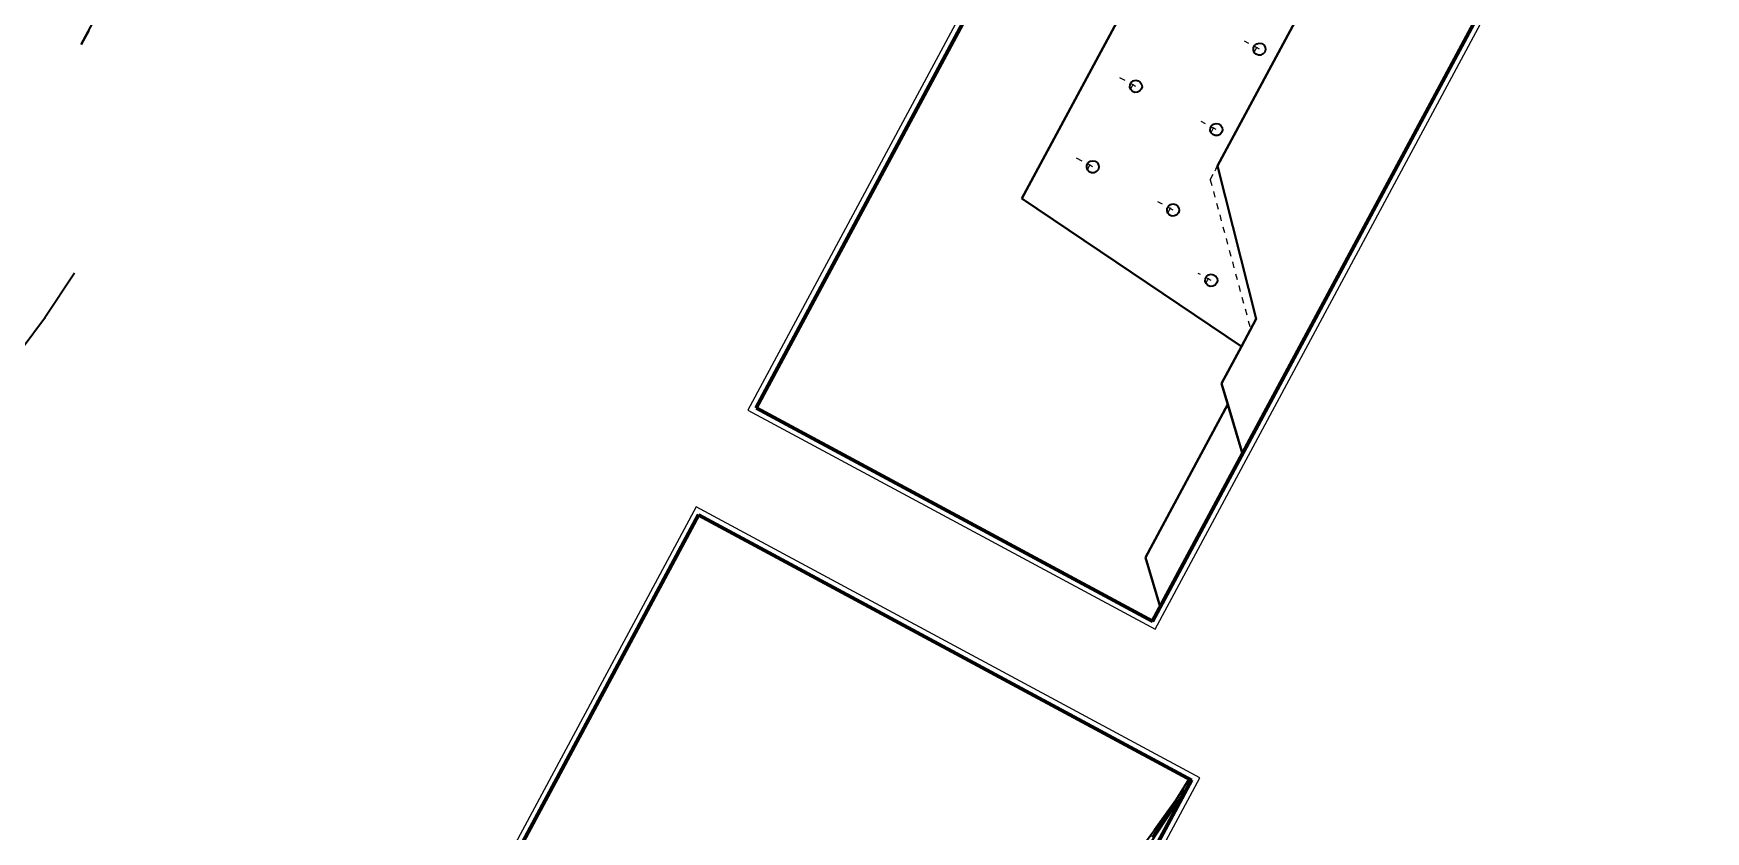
# Model space of a CAD drawing. Header units: metres. Extents: x 2711799 to 2711985, y 1236908 to 1237087.
# Drawn here: x 2711831.05 to 2711858.54, y 1236931.69 to 1236944.8 of the extents above; entities that cross this region are included whole.
import ezdxf

# ---------------------------------------------------------------- set-up
doc = ezdxf.new("R2010")
doc.units = ezdxf.units.M
doc.linetypes.add('AUSGEZOGEN', pattern=[0])
doc.linetypes.add('VERDECKT2_S2', pattern=[0.18, 0.1, -0.08])
for name, color, linetype, lineweight in [('XR$10$Beton Ansicht', 7, 'AUSGEZOGEN', 35), ('XR$10$Beton verdeckt vorne', 7, 'VERDECKT2_S2', 25), ('XR$9$Beton Ansicht', 7, 'AUSGEZOGEN', 35), ('XR$9$Beton verdeckt vorne', 7, 'VERDECKT2_S2', 25), ('XR$9$STANDARD_1', 7, 'AUSGEZOGEN', 13)]:
    doc.layers.add(name, color=color, linetype=linetype, lineweight=lineweight)

msp = doc.modelspace()

# ---------------------------------------------------------------- linework, layer by layer
at = {"layer": 'XR$10$Beton Ansicht', "transparency": 33554687}
for p, q in [((2711831.8307, 1236944.6148, 640.05), (2711833.3091, 1236947.3646, 640.05)), ((2711831.9555, 1236944.8469, 640.05), (2711831.8307, 1236944.6148, 640.05)), ((2711831.718, 1236940.8605, 640.05), (2711831.234, 1236940.1262, 640.05)), ((2711831.2266, 1236940.1124, 640.05), (2711830.8601, 1236939.6207, 640.05)), ((2711831.234, 1236940.1262, 640.05), (2711831.2266, 1236940.1124, 640.05))]:
    msp.add_line(p, q, dxfattribs=at)
at = {"layer": 'XR$10$Beton verdeckt vorne', "transparency": 33554687}
msp.add_line((2711831.2266, 1236940.1124, 640.05), (2711831.2144, 1236940.0998, 640.05), dxfattribs=at)
at = {"layer": 'XR$9$Beton Ansicht', "transparency": 33554687}
for p, q in [((2711842.9284, 1236938.6482, 640.05), (2711851.883, 1236955.3036, 640.05)), ((2711851.883, 1236955.3036, 640.05), (2711842.9284, 1236938.6482, 640.05)), ((2711855.1576, 1236951.2577, 640.05), (2711850.5147, 1236942.6221, 640.05)), ((2711850.5147, 1236942.6221, 640.05), (2711855.1576, 1236951.2577, 640.05)), ((2711847.2974, 1236942.0864, 640.05), (2711851.6635, 1236950.2071, 640.05)), ((2711847.2974, 1236942.0864, 640.05), (2711851.6635, 1236950.2071, 640.05)), ((2711851.6635, 1236950.2071, 640.05), (2711847.2974, 1236942.0864, 640.05)), ((2711851.1067, 1236944.5669, 640.05), (2711851.1264, 1236944.6035, 640.05)), ((2711851.1264, 1236944.6035, 640.05), (2711851.1593, 1236944.629, 640.05)), ((2711851.1593, 1236944.629, 640.05), (2711851.1997, 1236944.6389, 640.05)), ((2711851.1997, 1236944.6389, 640.05), (2711851.2406, 1236944.6314, 640.05)), ((2711851.2406, 1236944.6314, 640.05), (2711851.275, 1236944.608, 640.05)), ((2711851.275, 1236944.608, 640.05), (2711851.2969, 1236944.5727, 640.05)), ((2711851.1036, 1236944.5254, 640.05), (2711851.1067, 1236944.5669, 640.05)), ((2711851.1177, 1236944.4863, 640.05), (2711851.1036, 1236944.5254, 640.05)), ((2711851.1464, 1236944.4563, 640.05), (2711851.1177, 1236944.4863, 640.05)), ((2711851.1849, 1236944.4405, 640.05), (2711851.1464, 1236944.4563, 640.05)), ((2711851.2265, 1236944.4418, 640.05), (2711851.1849, 1236944.4405, 640.05)), ((2711851.2639, 1236944.4598, 640.05), (2711851.2265, 1236944.4418, 640.05)), ((2711851.2908, 1236944.4915, 640.05), (2711851.2639, 1236944.4598, 640.05)), ((2711851.3025, 1236944.5315, 640.05), (2711851.2908, 1236944.4915, 640.05)), ((2711851.2969, 1236944.5727, 640.05), (2711851.3025, 1236944.5315, 640.05)), ((2711849.0722, 1236943.9146, 640.05), (2711849.0753, 1236943.9561, 640.05)), ((2711849.0862, 1236943.8755, 640.05), (2711849.0722, 1236943.9146, 640.05)), ((2711849.0753, 1236943.9561, 640.05), (2711849.095, 1236943.9927, 640.05)), ((2711849.115, 1236943.8454, 640.05), (2711849.0862, 1236943.8755, 640.05)), ((2711849.095, 1236943.9927, 640.05), (2711849.1278, 1236944.0181, 640.05)), ((2711849.1534, 1236943.8297, 640.05), (2711849.115, 1236943.8454, 640.05)), ((2711849.1278, 1236944.0181, 640.05), (2711849.1682, 1236944.028, 640.05)), ((2711849.195, 1236943.8309, 640.05), (2711849.1534, 1236943.8297, 640.05)), ((2711849.1682, 1236944.028, 640.05), (2711849.2091, 1236944.0206, 640.05)), ((2711849.2325, 1236943.849, 640.05), (2711849.195, 1236943.8309, 640.05)), ((2711849.2091, 1236944.0206, 640.05), (2711849.2435, 1236943.9972, 640.05)), ((2711849.2593, 1236943.8807, 640.05), (2711849.2325, 1236943.849, 640.05)), ((2711849.2435, 1236943.9972, 640.05), (2711849.2654, 1236943.9618, 640.05)), ((2711849.271, 1236943.9206, 640.05), (2711849.2593, 1236943.8807, 640.05)), ((2711849.2654, 1236943.9618, 640.05), (2711849.271, 1236943.9206, 640.05)), ((2711850.3933, 1236943.2043, 640.05), (2711850.3964, 1236943.2457, 640.05)), ((2711850.3964, 1236943.2457, 640.05), (2711850.4161, 1236943.2824, 640.05)), ((2711850.4161, 1236943.2824, 640.05), (2711850.449, 1236943.3078, 640.05)), ((2711850.449, 1236943.3078, 640.05), (2711850.4894, 1236943.3177, 640.05)), ((2711850.4894, 1236943.3177, 640.05), (2711850.5303, 1236943.3103, 640.05)), ((2711850.5303, 1236943.3103, 640.05), (2711850.5647, 1236943.2869, 640.05)), ((2711850.5647, 1236943.2869, 640.05), (2711850.5865, 1236943.2515, 640.05)), ((2711850.5865, 1236943.2515, 640.05), (2711850.5921, 1236943.2103, 640.05)), ((2711850.4074, 1236943.1651, 640.05), (2711850.3933, 1236943.2043, 640.05)), ((2711850.4361, 1236943.1351, 640.05), (2711850.4074, 1236943.1651, 640.05)), ((2711850.4746, 1236943.1193, 640.05), (2711850.4361, 1236943.1351, 640.05)), ((2711850.5162, 1236943.1206, 640.05), (2711850.4746, 1236943.1193, 640.05)), ((2711850.5536, 1236943.1387, 640.05), (2711850.5162, 1236943.1206, 640.05)), ((2711850.5805, 1236943.1704, 640.05), (2711850.5536, 1236943.1387, 640.05)), ((2711850.5921, 1236943.2103, 640.05), (2711850.5805, 1236943.1704, 640.05)), ((2711848.365, 1236942.6349, 640.05), (2711848.3846, 1236942.6715, 640.05)), ((2711848.3846, 1236942.6715, 640.05), (2711848.4175, 1236942.697, 640.05)), ((2711848.4175, 1236942.697, 640.05), (2711848.4579, 1236942.7068, 640.05)), ((2711848.4579, 1236942.7068, 640.05), (2711848.4988, 1236942.6994, 640.05)), ((2711848.4988, 1236942.6994, 640.05), (2711848.5332, 1236942.676, 640.05)), ((2711848.5332, 1236942.676, 640.05), (2711848.5551, 1236942.6407, 640.05)), ((2711848.3619, 1236942.5934, 640.05), (2711848.365, 1236942.6349, 640.05)), ((2711848.3759, 1236942.5543, 640.05), (2711848.3619, 1236942.5934, 640.05)), ((2711848.4047, 1236942.5242, 640.05), (2711848.3759, 1236942.5543, 640.05)), ((2711848.4431, 1236942.5085, 640.05), (2711848.4047, 1236942.5242, 640.05)), ((2711848.4847, 1236942.5098, 640.05), (2711848.4431, 1236942.5085, 640.05)), ((2711848.5222, 1236942.5278, 640.05), (2711848.4847, 1236942.5098, 640.05)), ((2711848.549, 1236942.5595, 640.05), (2711848.5222, 1236942.5278, 640.05)), ((2711848.5607, 1236942.5995, 640.05), (2711848.549, 1236942.5595, 640.05)), ((2711848.5551, 1236942.6407, 640.05), (2711848.5607, 1236942.5995, 640.05)), ((2711851.1497, 1236940.1077, 640.05), (2711850.5147, 1236942.6221, 640.05)), ((2711850.5147, 1236942.6221, 640.05), (2711851.1497, 1236940.1077, 640.05)), ((2711850.9061, 1236939.6546, 640.05), (2711847.2974, 1236942.0864, 640.05)), ((2711850.9061, 1236939.6546, 640.05), (2711847.2974, 1236942.0864, 640.05)), ((2711847.2974, 1236942.0864, 640.05), (2711850.9061, 1236939.6546, 640.05)), ((2711849.683, 1236941.8831, 640.05), (2711849.6861, 1236941.9246, 640.05)), ((2711849.6971, 1236941.844, 640.05), (2711849.683, 1236941.8831, 640.05)), ((2711849.6861, 1236941.9246, 640.05), (2711849.7058, 1236941.9612, 640.05)), ((2711849.7258, 1236941.8139, 640.05), (2711849.6971, 1236941.844, 640.05)), ((2711849.7058, 1236941.9612, 640.05), (2711849.7387, 1236941.9867, 640.05)), ((2711849.7387, 1236941.9867, 640.05), (2711849.7791, 1236941.9965, 640.05)), ((2711849.7791, 1236941.9965, 640.05), (2711849.82, 1236941.9891, 640.05)), ((2711849.82, 1236941.9891, 640.05), (2711849.8544, 1236941.9657, 640.05)), ((2711849.8702, 1236941.8492, 640.05), (2711849.8433, 1236941.8175, 640.05)), ((2711849.8544, 1236941.9657, 640.05), (2711849.8762, 1236941.9304, 640.05)), ((2711849.8818, 1236941.8891, 640.05), (2711849.8702, 1236941.8492, 640.05)), ((2711849.8762, 1236941.9304, 640.05), (2711849.8818, 1236941.8891, 640.05)), ((2711849.7643, 1236941.7982, 640.05), (2711849.7258, 1236941.8139, 640.05)), ((2711849.8059, 1236941.7994, 640.05), (2711849.7643, 1236941.7982, 640.05)), ((2711849.8433, 1236941.8175, 640.05), (2711849.8059, 1236941.7994, 640.05)), ((2711850.3109, 1236940.7281, 640.05), (2711850.314, 1236940.7695, 640.05)), ((2711850.314, 1236940.7695, 640.05), (2711850.3337, 1236940.8062, 640.05)), ((2711850.3337, 1236940.8062, 640.05), (2711850.3666, 1236940.8316, 640.05)), ((2711850.3666, 1236940.8316, 640.05), (2711850.407, 1236940.8415, 640.05)), ((2711850.407, 1236940.8415, 640.05), (2711850.4479, 1236940.8341, 640.05)), ((2711850.4479, 1236940.8341, 640.05), (2711850.4823, 1236940.8107, 640.05)), ((2711850.4823, 1236940.8107, 640.05), (2711850.5041, 1236940.7753, 640.05)), ((2711850.5041, 1236940.7753, 640.05), (2711850.5097, 1236940.7341, 640.05)), ((2711850.325, 1236940.6889, 640.05), (2711850.3109, 1236940.7281, 640.05)), ((2711850.3537, 1236940.6589, 640.05), (2711850.325, 1236940.6889, 640.05)), ((2711850.3922, 1236940.6431, 640.05), (2711850.3537, 1236940.6589, 640.05)), ((2711850.4338, 1236940.6444, 640.05), (2711850.3922, 1236940.6431, 640.05)), ((2711850.4712, 1236940.6624, 640.05), (2711850.4338, 1236940.6444, 640.05)), ((2711850.4981, 1236940.6942, 640.05), (2711850.4712, 1236940.6624, 640.05)), ((2711850.5097, 1236940.7341, 640.05), (2711850.4981, 1236940.6942, 640.05)), ((2711851.1497, 1236940.1077, 640.05), (2711850.9061, 1236939.6546, 640.05)), ((2711850.9061, 1236939.6546, 640.05), (2711851.1497, 1236940.1077, 640.05)), ((2711850.5784, 1236939.045, 640.05), (2711850.9061, 1236939.6546, 640.05)), ((2711850.9061, 1236939.6546, 640.05), (2711850.5784, 1236939.045, 640.05)), ((2711850.5784, 1236939.045, 640.05), (2711850.6802, 1236938.7064, 640.05)), ((2711850.9245, 1236937.8938, 640.05), (2711850.5784, 1236939.045, 640.05)), ((2711849.3266, 1236936.1887, 640.05), (2711850.6802, 1236938.7064, 640.05)), ((2711850.6802, 1236938.7064, 640.05), (2711849.3266, 1236936.1887, 640.05)), ((2711850.9245, 1236937.8938, 640.05), (2711850.6802, 1236938.7064, 640.05)), ((2711850.6802, 1236938.7064, 640.05), (2711850.9245, 1236937.8938, 640.05)), ((2711849.4461, 1236935.144, 640.05), (2711850.9245, 1236937.8938, 640.05)), ((2711849.5709, 1236935.3761, 640.05), (2711850.9245, 1236937.8938, 640.05)), ((2711850.9245, 1236937.8938, 640.05), (2711849.5709, 1236935.3761, 640.05)), ((2711841.9816, 1236936.8871, 640.05), (2711828.8266, 1236912.4193, 640.05)), ((2711837.3512, 1236928.2748, 640.05), (2711841.9816, 1236936.8871, 640.05)), ((2711849.5709, 1236935.3761, 640.05), (2711849.3266, 1236936.1887, 640.05)), ((2711849.3266, 1236936.1887, 640.05), (2711849.5709, 1236935.3761, 640.05)), ((2711849.5709, 1236935.3761, 640.05), (2711849.4461, 1236935.144, 640.05)), ((2711850.0823, 1236932.5262, 640.05), (2711848.8497, 1236930.6559, 640.05)), ((2711849.6919, 1236931.979, 640.05), (2711850.0477, 1236932.5505, 640.05)), ((2711850.0823, 1236932.5262, 640.05), (2711849.9644, 1236932.3068, 640.05)), ((2711850.0477, 1236932.5505, 640.05), (2711850.0847, 1236932.5306, 640.05)), ((2711850.085, 1236932.5304, 640.05), (2711850.0823, 1236932.5262, 640.05)), ((2711850.0847, 1236932.5306, 640.05), (2711850.085, 1236932.5304, 640.05)), ((2711849.844, 1236932.2233, 640.05), (2711849.6829, 1236932.0056, 640.05)), ((2711849.806, 1236932.1069, 640.05), (2711849.9644, 1236932.3068, 640.05)), ((2711849.7731, 1236932.1094, 640.05), (2711849.3108, 1236931.4865, 640.05)), ((2711849.445, 1236931.5927, 640.05), (2711849.6919, 1236931.979, 640.05)), ((2711849.6829, 1236932.0056, 640.05), (2711849.4786, 1236931.7126, 640.05)), ((2711849.7468, 1236932.074, 640.05), (2711849.6829, 1236932.0056, 640.05))]:
    msp.add_line(p, q, dxfattribs=at)
at = {"layer": 'XR$9$Beton Ansicht', "color": 7, "linetype": 'AUSGEZOGEN', "lineweight": 35, "transparency": 33554687}
for p, q in [((2711842.9284, 1236938.6482, 640.05), (2711851.883, 1236955.3036, 640.05)), ((2711851.883, 1236955.3036, 640.05), (2711842.9284, 1236938.6482, 640.05)), ((2711855.1576, 1236951.2577, 640.05), (2711850.5147, 1236942.6221, 640.05)), ((2711850.5147, 1236942.6221, 640.05), (2711855.1576, 1236951.2577, 640.05)), ((2711847.2974, 1236942.0864, 640.05), (2711851.6635, 1236950.2071, 640.05)), ((2711847.2974, 1236942.0864, 640.05), (2711851.6635, 1236950.2071, 640.05)), ((2711851.6635, 1236950.2071, 640.05), (2711847.2974, 1236942.0864, 640.05)), ((2711851.1067, 1236944.5669, 640.05), (2711851.1264, 1236944.6035, 640.05)), ((2711851.1264, 1236944.6035, 640.05), (2711851.1593, 1236944.629, 640.05)), ((2711851.1593, 1236944.629, 640.05), (2711851.1997, 1236944.6389, 640.05)), ((2711851.1997, 1236944.6389, 640.05), (2711851.2406, 1236944.6314, 640.05)), ((2711851.2406, 1236944.6314, 640.05), (2711851.275, 1236944.608, 640.05)), ((2711851.275, 1236944.608, 640.05), (2711851.2969, 1236944.5727, 640.05)), ((2711851.1036, 1236944.5254, 640.05), (2711851.1067, 1236944.5669, 640.05)), ((2711851.1177, 1236944.4863, 640.05), (2711851.1036, 1236944.5254, 640.05)), ((2711851.1464, 1236944.4563, 640.05), (2711851.1177, 1236944.4863, 640.05)), ((2711851.1849, 1236944.4405, 640.05), (2711851.1464, 1236944.4563, 640.05)), ((2711851.2265, 1236944.4418, 640.05), (2711851.1849, 1236944.4405, 640.05)), ((2711851.2639, 1236944.4598, 640.05), (2711851.2265, 1236944.4418, 640.05)), ((2711851.2908, 1236944.4915, 640.05), (2711851.2639, 1236944.4598, 640.05)), ((2711851.3025, 1236944.5315, 640.05), (2711851.2908, 1236944.4915, 640.05)), ((2711851.2969, 1236944.5727, 640.05), (2711851.3025, 1236944.5315, 640.05)), ((2711849.0722, 1236943.9146, 640.05), (2711849.0753, 1236943.9561, 640.05)), ((2711849.0862, 1236943.8755, 640.05), (2711849.0722, 1236943.9146, 640.05)), ((2711849.0753, 1236943.9561, 640.05), (2711849.095, 1236943.9927, 640.05)), ((2711849.115, 1236943.8454, 640.05), (2711849.0862, 1236943.8755, 640.05)), ((2711849.095, 1236943.9927, 640.05), (2711849.1278, 1236944.0181, 640.05)), ((2711849.1534, 1236943.8297, 640.05), (2711849.115, 1236943.8454, 640.05)), ((2711849.1278, 1236944.0181, 640.05), (2711849.1682, 1236944.028, 640.05)), ((2711849.195, 1236943.8309, 640.05), (2711849.1534, 1236943.8297, 640.05)), ((2711849.1682, 1236944.028, 640.05), (2711849.2091, 1236944.0206, 640.05)), ((2711849.2325, 1236943.849, 640.05), (2711849.195, 1236943.8309, 640.05)), ((2711849.2091, 1236944.0206, 640.05), (2711849.2435, 1236943.9972, 640.05)), ((2711849.2593, 1236943.8807, 640.05), (2711849.2325, 1236943.849, 640.05)), ((2711849.2435, 1236943.9972, 640.05), (2711849.2654, 1236943.9618, 640.05)), ((2711849.271, 1236943.9206, 640.05), (2711849.2593, 1236943.8807, 640.05)), ((2711849.2654, 1236943.9618, 640.05), (2711849.271, 1236943.9206, 640.05)), ((2711850.3933, 1236943.2043, 640.05), (2711850.3964, 1236943.2457, 640.05)), ((2711850.3964, 1236943.2457, 640.05), (2711850.4161, 1236943.2824, 640.05)), ((2711850.4161, 1236943.2824, 640.05), (2711850.449, 1236943.3078, 640.05)), ((2711850.449, 1236943.3078, 640.05), (2711850.4894, 1236943.3177, 640.05)), ((2711850.4894, 1236943.3177, 640.05), (2711850.5303, 1236943.3103, 640.05)), ((2711850.5303, 1236943.3103, 640.05), (2711850.5647, 1236943.2869, 640.05)), ((2711850.5647, 1236943.2869, 640.05), (2711850.5865, 1236943.2515, 640.05)), ((2711850.5865, 1236943.2515, 640.05), (2711850.5921, 1236943.2103, 640.05)), ((2711850.4074, 1236943.1651, 640.05), (2711850.3933, 1236943.2043, 640.05)), ((2711850.4361, 1236943.1351, 640.05), (2711850.4074, 1236943.1651, 640.05)), ((2711850.4746, 1236943.1193, 640.05), (2711850.4361, 1236943.1351, 640.05)), ((2711850.5162, 1236943.1206, 640.05), (2711850.4746, 1236943.1193, 640.05)), ((2711850.5536, 1236943.1387, 640.05), (2711850.5162, 1236943.1206, 640.05)), ((2711850.5805, 1236943.1704, 640.05), (2711850.5536, 1236943.1387, 640.05)), ((2711850.5921, 1236943.2103, 640.05), (2711850.5805, 1236943.1704, 640.05)), ((2711848.365, 1236942.6349, 640.05), (2711848.3846, 1236942.6715, 640.05)), ((2711848.3846, 1236942.6715, 640.05), (2711848.4175, 1236942.697, 640.05)), ((2711848.4175, 1236942.697, 640.05), (2711848.4579, 1236942.7068, 640.05)), ((2711848.4579, 1236942.7068, 640.05), (2711848.4988, 1236942.6994, 640.05)), ((2711848.4988, 1236942.6994, 640.05), (2711848.5332, 1236942.676, 640.05)), ((2711848.5332, 1236942.676, 640.05), (2711848.5551, 1236942.6407, 640.05)), ((2711848.3619, 1236942.5934, 640.05), (2711848.365, 1236942.6349, 640.05)), ((2711848.3759, 1236942.5543, 640.05), (2711848.3619, 1236942.5934, 640.05)), ((2711848.4047, 1236942.5242, 640.05), (2711848.3759, 1236942.5543, 640.05)), ((2711848.4431, 1236942.5085, 640.05), (2711848.4047, 1236942.5242, 640.05)), ((2711848.4847, 1236942.5098, 640.05), (2711848.4431, 1236942.5085, 640.05)), ((2711848.5222, 1236942.5278, 640.05), (2711848.4847, 1236942.5098, 640.05)), ((2711848.549, 1236942.5595, 640.05), (2711848.5222, 1236942.5278, 640.05)), ((2711848.5607, 1236942.5995, 640.05), (2711848.549, 1236942.5595, 640.05)), ((2711848.5551, 1236942.6407, 640.05), (2711848.5607, 1236942.5995, 640.05)), ((2711851.1497, 1236940.1077, 640.05), (2711850.5147, 1236942.6221, 640.05)), ((2711850.5147, 1236942.6221, 640.05), (2711851.1497, 1236940.1077, 640.05)), ((2711850.9061, 1236939.6546, 640.05), (2711847.2974, 1236942.0864, 640.05)), ((2711850.9061, 1236939.6546, 640.05), (2711847.2974, 1236942.0864, 640.05)), ((2711847.2974, 1236942.0864, 640.05), (2711850.9061, 1236939.6546, 640.05)), ((2711849.683, 1236941.8831, 640.05), (2711849.6861, 1236941.9246, 640.05)), ((2711849.6971, 1236941.844, 640.05), (2711849.683, 1236941.8831, 640.05)), ((2711849.6861, 1236941.9246, 640.05), (2711849.7058, 1236941.9612, 640.05)), ((2711849.7258, 1236941.8139, 640.05), (2711849.6971, 1236941.844, 640.05)), ((2711849.7058, 1236941.9612, 640.05), (2711849.7387, 1236941.9867, 640.05)), ((2711849.7387, 1236941.9867, 640.05), (2711849.7791, 1236941.9965, 640.05)), ((2711849.7791, 1236941.9965, 640.05), (2711849.82, 1236941.9891, 640.05)), ((2711849.82, 1236941.9891, 640.05), (2711849.8544, 1236941.9657, 640.05)), ((2711849.8702, 1236941.8492, 640.05), (2711849.8433, 1236941.8175, 640.05)), ((2711849.8544, 1236941.9657, 640.05), (2711849.8762, 1236941.9304, 640.05)), ((2711849.8818, 1236941.8891, 640.05), (2711849.8702, 1236941.8492, 640.05)), ((2711849.8762, 1236941.9304, 640.05), (2711849.8818, 1236941.8891, 640.05)), ((2711849.7643, 1236941.7982, 640.05), (2711849.7258, 1236941.8139, 640.05)), ((2711849.8059, 1236941.7994, 640.05), (2711849.7643, 1236941.7982, 640.05)), ((2711849.8433, 1236941.8175, 640.05), (2711849.8059, 1236941.7994, 640.05)), ((2711850.3109, 1236940.7281, 640.05), (2711850.314, 1236940.7695, 640.05)), ((2711850.314, 1236940.7695, 640.05), (2711850.3337, 1236940.8062, 640.05)), ((2711850.3337, 1236940.8062, 640.05), (2711850.3666, 1236940.8316, 640.05)), ((2711850.3666, 1236940.8316, 640.05), (2711850.407, 1236940.8415, 640.05)), ((2711850.407, 1236940.8415, 640.05), (2711850.4479, 1236940.8341, 640.05)), ((2711850.4479, 1236940.8341, 640.05), (2711850.4823, 1236940.8107, 640.05)), ((2711850.4823, 1236940.8107, 640.05), (2711850.5041, 1236940.7753, 640.05)), ((2711850.5041, 1236940.7753, 640.05), (2711850.5097, 1236940.7341, 640.05)), ((2711850.325, 1236940.6889, 640.05), (2711850.3109, 1236940.7281, 640.05)), ((2711850.3537, 1236940.6589, 640.05), (2711850.325, 1236940.6889, 640.05)), ((2711850.3922, 1236940.6431, 640.05), (2711850.3537, 1236940.6589, 640.05)), ((2711850.4338, 1236940.6444, 640.05), (2711850.3922, 1236940.6431, 640.05)), ((2711850.4712, 1236940.6624, 640.05), (2711850.4338, 1236940.6444, 640.05)), ((2711850.4981, 1236940.6942, 640.05), (2711850.4712, 1236940.6624, 640.05)), ((2711850.5097, 1236940.7341, 640.05), (2711850.4981, 1236940.6942, 640.05)), ((2711851.1497, 1236940.1077, 640.05), (2711850.9061, 1236939.6546, 640.05)), ((2711850.9061, 1236939.6546, 640.05), (2711851.1497, 1236940.1077, 640.05)), ((2711850.5784, 1236939.045, 640.05), (2711850.9061, 1236939.6546, 640.05)), ((2711850.9061, 1236939.6546, 640.05), (2711850.5784, 1236939.045, 640.05)), ((2711850.5784, 1236939.045, 640.05), (2711850.6802, 1236938.7064, 640.05)), ((2711850.9245, 1236937.8938, 640.05), (2711850.5784, 1236939.045, 640.05)), ((2711849.3266, 1236936.1887, 640.05), (2711850.6802, 1236938.7064, 640.05)), ((2711850.6802, 1236938.7064, 640.05), (2711849.3266, 1236936.1887, 640.05)), ((2711850.9245, 1236937.8938, 640.05), (2711850.6802, 1236938.7064, 640.05)), ((2711850.6802, 1236938.7064, 640.05), (2711850.9245, 1236937.8938, 640.05)), ((2711849.4461, 1236935.144, 640.05), (2711850.9245, 1236937.8938, 640.05)), ((2711849.5709, 1236935.3761, 640.05), (2711850.9245, 1236937.8938, 640.05)), ((2711850.9245, 1236937.8938, 640.05), (2711849.5709, 1236935.3761, 640.05)), ((2711841.9816, 1236936.8871, 640.05), (2711828.8266, 1236912.4193, 640.05)), ((2711837.3512, 1236928.2748, 640.05), (2711841.9816, 1236936.8871, 640.05)), ((2711849.5709, 1236935.3761, 640.05), (2711849.3266, 1236936.1887, 640.05)), ((2711849.3266, 1236936.1887, 640.05), (2711849.5709, 1236935.3761, 640.05)), ((2711849.5709, 1236935.3761, 640.05), (2711849.4461, 1236935.144, 640.05)), ((2711850.0823, 1236932.5262, 640.05), (2711848.8497, 1236930.6559, 640.05)), ((2711849.6919, 1236931.979, 640.05), (2711850.0477, 1236932.5505, 640.05)), ((2711850.0823, 1236932.5262, 640.05), (2711849.9644, 1236932.3068, 640.05)), ((2711850.0477, 1236932.5505, 640.05), (2711850.0847, 1236932.5306, 640.05)), ((2711850.085, 1236932.5304, 640.05), (2711850.0823, 1236932.5262, 640.05)), ((2711850.0847, 1236932.5306, 640.05), (2711850.085, 1236932.5304, 640.05)), ((2711849.844, 1236932.2233, 640.05), (2711849.6829, 1236932.0056, 640.05)), ((2711849.806, 1236932.1069, 640.05), (2711849.9644, 1236932.3068, 640.05)), ((2711849.7731, 1236932.1094, 640.05), (2711849.3108, 1236931.4865, 640.05)), ((2711849.445, 1236931.5927, 640.05), (2711849.6919, 1236931.979, 640.05)), ((2711849.6829, 1236932.0056, 640.05), (2711849.4786, 1236931.7126, 640.05)), ((2711849.7468, 1236932.074, 640.05), (2711849.6829, 1236932.0056, 640.05))]:
    msp.add_line(p, q, dxfattribs=at)
at = {"layer": 'XR$9$Beton verdeckt vorne', "transparency": 33554687}
for p, q in [((2711851.2026, 1236944.5389, 640.05), (2711850.9541, 1236944.6726, 640.05)), ((2711851.1158, 1236944.4916, 640.05), (2711851.1942, 1236944.6375, 640.05)), ((2711849.1712, 1236943.9281, 640.05), (2711848.8745, 1236944.0876, 640.05)), ((2711849.0843, 1236943.8808, 640.05), (2711849.1628, 1236944.0267, 640.05)), ((2711850.4923, 1236943.2178, 640.05), (2711850.2437, 1236943.3514, 640.05)), ((2711850.4055, 1236943.1705, 640.05), (2711850.4839, 1236943.3164, 640.05)), ((2711848.4609, 1236942.6069, 640.05), (2711848.1642, 1236942.7664, 640.05)), ((2711848.374, 1236942.5596, 640.05), (2711848.4524, 1236942.7055, 640.05)), ((2711850.5147, 1236942.6221, 640.05), (2711850.3927, 1236942.3953, 640.05)), ((2711850.3927, 1236942.3953, 640.05), (2711850.5147, 1236942.6221, 640.05)), ((2711850.3927, 1236942.3953, 640.05), (2711851.0566, 1236939.9345, 640.05)), ((2711849.782, 1236941.8966, 640.05), (2711849.5334, 1236942.0303, 640.05)), ((2711849.6952, 1236941.8493, 640.05), (2711849.7736, 1236941.9952, 640.05)), ((2711850.4099, 1236940.7416, 640.05), (2711850.1966, 1236940.8563, 640.05)), ((2711850.3231, 1236940.6942, 640.05), (2711850.4015, 1236940.8401, 640.05)), ((2711850.0823, 1236932.5262, 640.05), (2711849.7731, 1236932.1094, 640.05)), ((2711850.0752, 1236932.5357, 640.05), (2711849.844, 1236932.2233, 640.05)), ((2711850.0823, 1236932.5262, 640.05), (2711850.0847, 1236932.5306, 640.05)), ((2711849.9644, 1236932.3068, 640.05), (2711849.7468, 1236932.074, 640.05)), ((2711849.3692, 1236931.5556, 640.05), (2711849.806, 1236932.1069, 640.05)), ((2711849.4786, 1236931.7126, 640.05), (2711849.3692, 1236931.5556, 640.05))]:
    msp.add_line(p, q, dxfattribs=at)
at = {"layer": 'XR$9$Beton verdeckt vorne', "color": 7, "linetype": 'VERDECKT2_S2', "lineweight": 25, "transparency": 33554687}
for p, q in [((2711851.2026, 1236944.5389, 640.05), (2711850.9541, 1236944.6726, 640.05)), ((2711851.1158, 1236944.4916, 640.05), (2711851.1942, 1236944.6375, 640.05)), ((2711849.1712, 1236943.9281, 640.05), (2711848.8745, 1236944.0876, 640.05)), ((2711849.0843, 1236943.8808, 640.05), (2711849.1628, 1236944.0267, 640.05)), ((2711850.4923, 1236943.2178, 640.05), (2711850.2437, 1236943.3514, 640.05)), ((2711850.4055, 1236943.1705, 640.05), (2711850.4839, 1236943.3164, 640.05)), ((2711848.4609, 1236942.6069, 640.05), (2711848.1642, 1236942.7664, 640.05)), ((2711848.374, 1236942.5596, 640.05), (2711848.4524, 1236942.7055, 640.05)), ((2711850.5147, 1236942.6221, 640.05), (2711850.3927, 1236942.3953, 640.05)), ((2711850.3927, 1236942.3953, 640.05), (2711850.5147, 1236942.6221, 640.05)), ((2711850.3927, 1236942.3953, 640.05), (2711851.0566, 1236939.9345, 640.05)), ((2711849.782, 1236941.8966, 640.05), (2711849.5334, 1236942.0303, 640.05)), ((2711849.6952, 1236941.8493, 640.05), (2711849.7736, 1236941.9952, 640.05)), ((2711850.4099, 1236940.7416, 640.05), (2711850.1966, 1236940.8563, 640.05)), ((2711850.3231, 1236940.6942, 640.05), (2711850.4015, 1236940.8401, 640.05)), ((2711850.0823, 1236932.5262, 640.05), (2711849.7731, 1236932.1094, 640.05)), ((2711850.0752, 1236932.5357, 640.05), (2711849.844, 1236932.2233, 640.05)), ((2711850.0823, 1236932.5262, 640.05), (2711850.0847, 1236932.5306, 640.05)), ((2711849.9644, 1236932.3068, 640.05), (2711849.7468, 1236932.074, 640.05)), ((2711849.3692, 1236931.5556, 640.05), (2711849.806, 1236932.1069, 640.05)), ((2711849.4786, 1236931.7126, 640.05), (2711849.3692, 1236931.5556, 640.05))]:
    msp.add_line(p, q, dxfattribs=at)
at = {"layer": 'XR$9$STANDARD_1', "color": 211, "linetype": 'AUSGEZOGEN', "lineweight": 100, "transparency": 33554687}
for p, q in [((2711842.9284, 1236938.6482, 640.05), (2711851.883, 1236955.3036, 640.05)), ((2711851.883, 1236955.3036, 640.05), (2711842.9284, 1236938.6482, 640.05)), ((2711849.4461, 1236935.144, 640.05), (2711858.4007, 1236951.7994, 640.05)), ((2711858.4007, 1236951.7994, 640.05), (2711849.4461, 1236935.144, 640.05)), ((2711842.9284, 1236938.6482, 640.05), (2711849.4461, 1236935.144, 640.05)), ((2711842.9284, 1236938.6482, 640.05), (2711849.4461, 1236935.144, 640.05)), ((2711828.8266, 1236912.4193, 640.05), (2711841.9816, 1236936.8871, 640.05)), ((2711841.9816, 1236936.8871, 640.05), (2711828.8266, 1236912.4193, 640.05)), ((2711841.9816, 1236936.8871, 640.05), (2711850.085, 1236932.5304, 640.05)), ((2711841.9816, 1236936.8871, 640.05), (2711850.085, 1236932.5304, 640.05)), ((2711836.9301, 1236908.0625, 640.05), (2711850.085, 1236932.5304, 640.05)), ((2711850.085, 1236932.5304, 640.05), (2711836.9301, 1236908.0625, 640.05))]:
    msp.add_line(p, q, dxfattribs=at)
at = {"layer": 'XR$9$STANDARD_1', "color": 211, "linetype": 'AUSGEZOGEN', "lineweight": 25, "transparency": 33554687}
for p, q in [((2711842.9284, 1236938.6482, 640.05), (2711851.883, 1236955.3036, 640.05)), ((2711851.883, 1236955.3036, 640.05), (2711842.9284, 1236938.6482, 640.05)), ((2711849.4461, 1236935.144, 640.05), (2711858.4007, 1236951.7994, 640.05)), ((2711858.4007, 1236951.7994, 640.05), (2711849.4461, 1236935.144, 640.05)), ((2711842.9284, 1236938.6482, 640.05), (2711849.4461, 1236935.144, 640.05)), ((2711842.9284, 1236938.6482, 640.05), (2711849.4461, 1236935.144, 640.05)), ((2711828.8266, 1236912.4193, 640.05), (2711841.9816, 1236936.8871, 640.05)), ((2711841.9816, 1236936.8871, 640.05), (2711828.8266, 1236912.4193, 640.05)), ((2711841.9816, 1236936.8871, 640.05), (2711850.085, 1236932.5304, 640.05)), ((2711841.9816, 1236936.8871, 640.05), (2711850.085, 1236932.5304, 640.05)), ((2711836.9301, 1236908.0625, 640.05), (2711850.085, 1236932.5304, 640.05)), ((2711850.085, 1236932.5304, 640.05), (2711836.9301, 1236908.0625, 640.05))]:
    msp.add_line(p, q, dxfattribs=at)
at = {"layer": 'XR$9$STANDARD_1', "color": 5, "linetype": 'AUSGEZOGEN', "lineweight": 25, "transparency": 33554687, "elevation": 0}
for points in [[(2711851.8423, 1236955.439), (2711842.793, 1236938.6075), (2711849.4868, 1236935.0086), (2711858.5362, 1236951.8401), (2711851.8423, 1236955.439)], [(2711841.9409, 1236937.0226), (2711828.6912, 1236912.3786), (2711836.9708, 1236907.9271), (2711850.2204, 1236932.5711), (2711841.9409, 1236937.0226)]]:
    msp.add_lwpolyline(points, dxfattribs=at)

doc.saveas('drawing.dxf')
